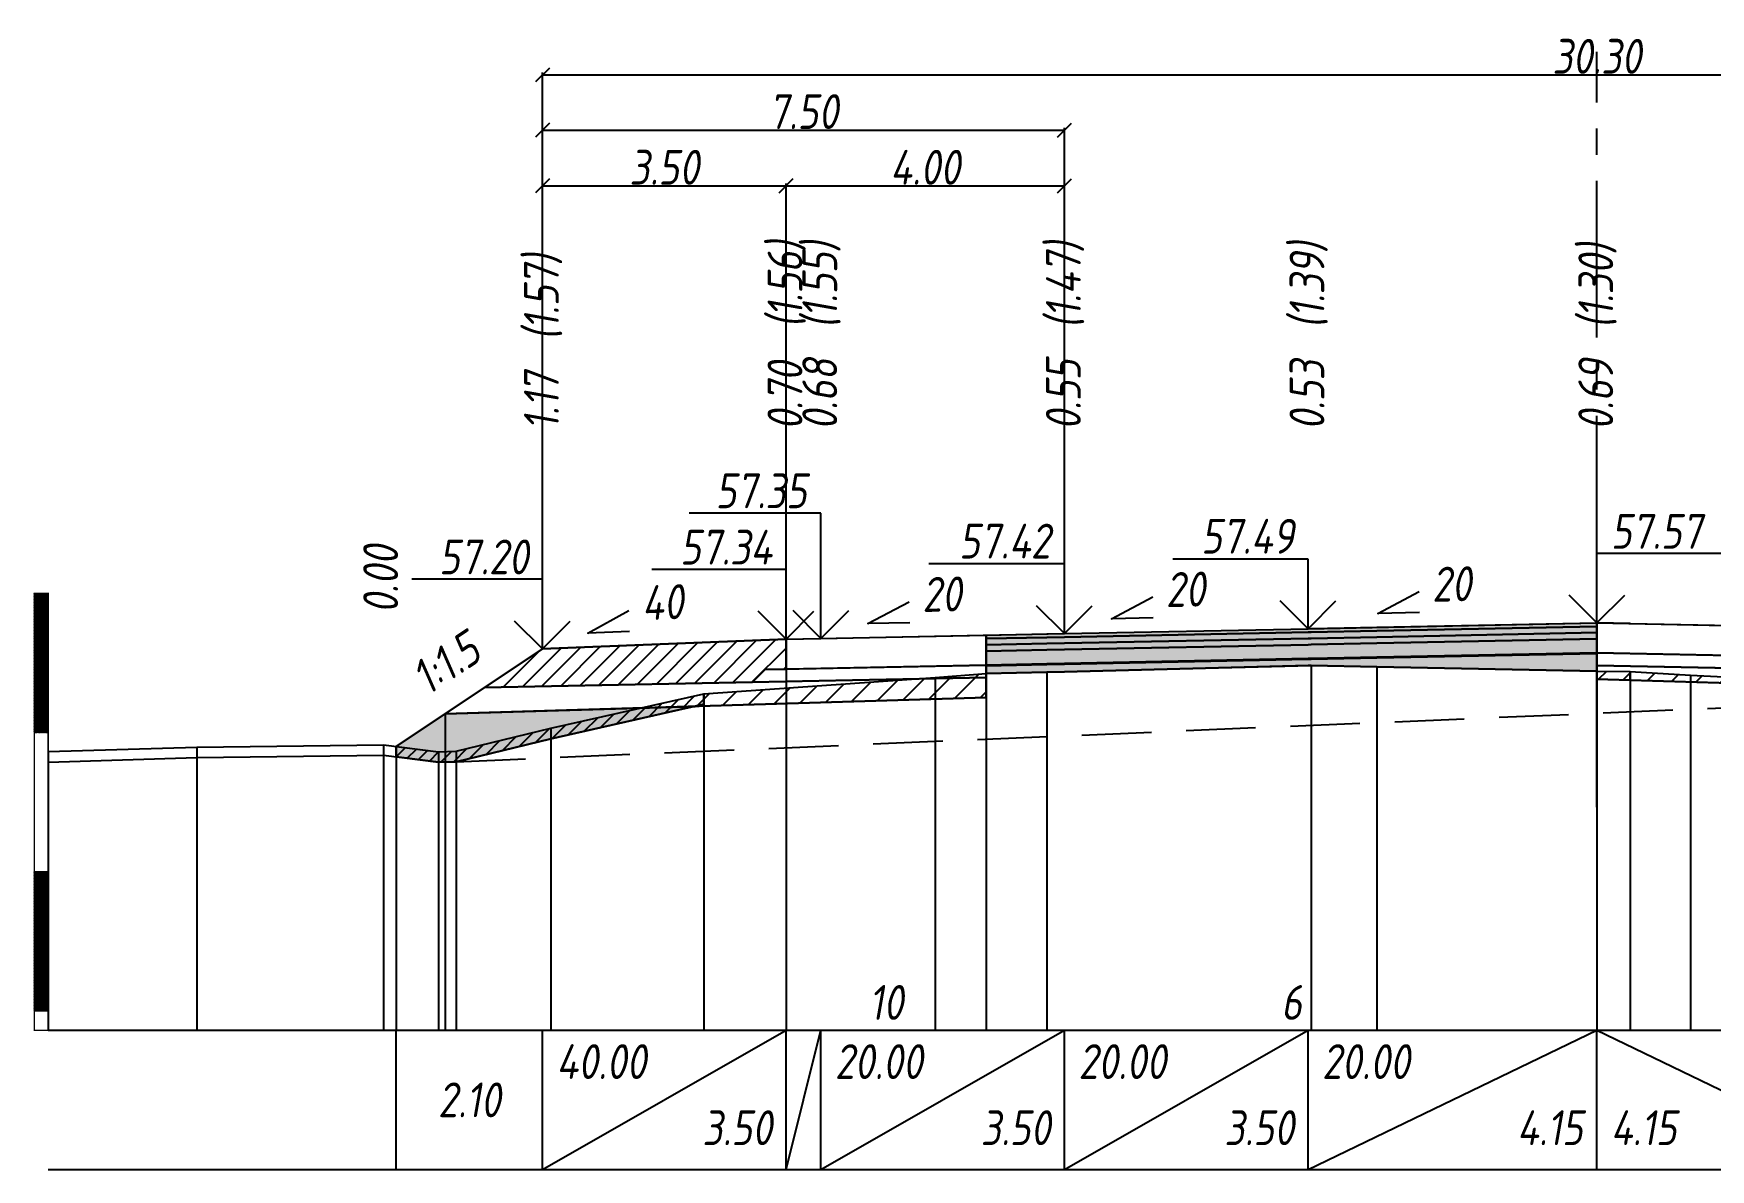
# Model space of a CAD drawing. Extents: x -717 to 1451, y -133302 to 233.
# Drawn here: x 78.9 to 199.4, y -71808 to -71726.4 of the extents above; entities that cross this region are included whole.
import ezdxf
from ezdxf.enums import TextEntityAlignment as Align

# ---------------------------------------------------------------- set-up
doc = ezdxf.new("R2010")
doc.units = 0
doc.linetypes.add('осевая2', pattern=[1.125, 0.75, -0.125, 0.125, -0.125])
doc.linetypes.add('штриховая', pattern=[0.75, 0.5, -0.25])
for name, color, linetype in [('Интерполированный поперечник', 2, 'Continuous'), ('Код_514', 1, 'Continuous'), ('Контур_0', 7, 'Continuous'), ('Контур_2564', 7, 'Continuous'), ('Контур_2660', 7, 'Continuous'), ('Контур_2665', 7, 'Continuous'), ('Контур_400', 7, 'Continuous'), ('Контур_508', 7, 'Continuous'), ('Контур_512', 7, 'Continuous'), ('Контур_513', 7, 'Continuous'), ('Красный поперечник', 1, 'Continuous'), ('Линейка абсолютных высот', 7, 'Continuous'), ('Объём_2501', 7, 'Continuous'), ('Объём_2564', 7, 'Continuous'), ('Объём_2650', 7, 'Continuous'), ('Объём_2660', 7, 'Continuous'), ('Объём_2661', 7, 'Continuous'), ('Объём_2665', 7, 'Continuous'), ('Объём_2666', 7, 'Continuous'), ('Объём_2667', 7, 'Continuous'), ('Объём_2668', 7, 'Continuous'), ('Объём_2669', 7, 'Continuous'), ('Объём_2675', 7, 'Continuous'), ('Объём_2753', 7, 'Continuous'), ('Ось', 1, 'осевая2'), ('Откосы', 7, 'Continuous'), ('Отметки покрытия', 7, 'Continuous'), ('Рабочие отметки', 7, 'Continuous'), ('Рабочие отметки доп.', 7, 'Continuous'), ('Слои выравнивания', 7, 'Continuous'), ('Таблица', 7, 'Continuous'), ('Уклоны проезжей части', 7, 'Continuous'), ('Черный поперечник', 3, 'Continuous')]:
    doc.layers.add(name, color=color, linetype=linetype)
for name, color, linetype, true_color in [('Контур_2540', 2, 'Continuous', 0xffff00), ('Контур_2560', 2, 'Continuous', 0xffff00), ('Контур_2561', 7, 'Continuous', 0xff8040), ('Контур_2562', 3, 'Continuous', 0x00ff00), ('Контур_2563', 7, 'Continuous', 0xff8000), ('Контур_2570', 7, 'Continuous', 0x80ff00), ('Контур_2725', 7, 'Continuous', 0x323232), ('Контур_2736', 4, 'Continuous', 0x00ffff), ('Контур_2737', 4, 'Continuous', 0x00ffff), ('Контур_2738', 4, 'Continuous', 0x00ffff), ('Контур_2739', 4, 'Continuous', 0x00ffff), ('Контур_2741', 4, 'Continuous', 0x00ffff), ('Контур_2742', 4, 'Continuous', 0x00ffff), ('Контур_2743', 4, 'Continuous', 0x00ffff), ('Контур_2744', 7, 'Continuous', 0xa4ffff), ('Контур_2745', 7, 'Continuous', 0xa4ffff), ('Контур_2747', 4, 'Continuous', 0x00ffff), ('Контур_2748', 4, 'Continuous', 0x00ffff), ('Контур_2749', 4, 'Continuous', 0x00ffff), ('Контур_2750', 4, 'Continuous', 0x00ffff), ('Контур_2751', 4, 'Continuous', 0x00ffff), ('Контур_2752', 4, 'Continuous', 0x00ffff), ('Контур_2760', 7, 'Continuous', 0x323232), ('Контур_2761', 7, 'Continuous', 0x323232), ('Контур_2762', 7, 'Continuous', 0x323232), ('Контур_2763', 7, 'Continuous', 0x323232), ('Контур_2764', 7, 'Continuous', 0x323232), ('Контур_2765', 7, 'Continuous', 0x323232), ('Контур_402', 7, 'Continuous', 0xff6464), ('Контур_703', 4, 'Continuous', 0x00ffff), ('Контур_705', 4, 'Continuous', 0x00ffff), ('Контур_707', 4, 'Continuous', 0x00ffff), ('Контур_720', 131, 'Continuous', 0xaaffff), ('Объём_2500', 7, 'Continuous', 0xc0c0c0), ('Объём_2520', 7, 'Continuous', 0x80ffff), ('Объём_2540', 2, 'Continuous', 0xffff00), ('Объём_2560', 2, 'Continuous', 0xffff00), ('Объём_2561', 7, 'Continuous', 0xff8040), ('Объём_2562', 3, 'Continuous', 0x00ff00), ('Объём_2563', 7, 'Continuous', 0xff8000), ('Объём_2570', 7, 'Continuous', 0x80ff00), ('Объём_2600', 7, 'Continuous', 0x808000), ('Объём_2746', 2, 'Continuous', 0xffff00)]:
    doc.layers.add(name, color=color, linetype=linetype, true_color=true_color)
doc.styles.get("Standard").update_dxf_attribs({"font": 'txt', "height": 2.5})
doc.styles.add('М', font='romand.shx', dxfattribs={"width": 0.8, "oblique": 10, "height": 2.5})
doc.dimstyles.get("Standard").update_dxf_attribs({"dimtxt": 0.18, "dimasz": 0.18, "dimexe": 0.18, "dimexo": 0.0625, "dimgap": 0.09, "dimtad": 0, "dimtih": 1, "dimtoh": 1, "dimdec": 4, "dimzin": 0, "dimdsep": 46, "dimtxsty": 'Standard', "dimcen": 0.09, "dimadec": 0, "dimazin": 0, "dimtfac": 1, "dimtdec": 4, "dimtofl": 0, "dimtmove": 0, "dimatfit": 3, "dimfxl": 1, "dimtolj": 1, "dimtzin": 0, "dimarcsym": 0})
pattern_1 = [(45.00000125, (0, 0), (-0.026516505928, 0.026516504769), []), (135.00000034, (0, 0), (-0.02651650519, -0.026516505506), [])]

# ---------------------------------------------------------------- blocks, each defined once
blk = doc.blocks.new('_Oblique')
at = {"color": 0, "linetype": 'ByBlock', "lineweight": -2}
blk.add_line((-0.5, -0.5), (0.5, 0.5), dxfattribs=at)
blk = doc.blocks.new('*D3435')
at = {"color": 0, "lineweight": -2, "transparency": 16777216}
for p, q in [((115.51, -71770.6), (115.51, -71737.16)), ((115.51, -71737.34), (133.01, -71737.34)), ((133.01, -71769.9), (133.01, -71737.16))]:
    blk.add_line(p, q, dxfattribs=at)
at = {"layer": 'Defpoints', "color": 0, "transparency": 16777216}
for p in [(133.01, -71737.34), (115.51, -71770.66), (133.01, -71769.96)]:
    blk.add_point(p, dxfattribs=at)
at = {"color": 0, "lineweight": -2, "transparency": 16777216, "rotation": 180}
blk.add_blockref('_Oblique', (115.51, -71737.34), dxfattribs=at)
at = {"color": 0, "lineweight": -2, "transparency": 16777216}
blk.add_blockref('_Oblique', (133.01, -71737.34), dxfattribs=at)
at = {"color": 0, "transparency": 16777216, "insert": (124.26, -71736), "char_height": 2.5, "width": 9.5833, "attachment_point": 5, "style": 'М'}
blk.add_mtext('\\A1;3.50', dxfattribs=at)
blk = doc.blocks.new('*D3437')
at = {"color": 0, "lineweight": -2, "transparency": 16777216}
for p, q in [((133.01, -71769.9), (133.01, -71737.16)), ((133.01, -71737.34), (153.01, -71737.34)), ((153.01, -71769.5), (153.01, -71737.16))]:
    blk.add_line(p, q, dxfattribs=at)
at = {"layer": 'Defpoints', "color": 0, "transparency": 16777216}
for p in [(153.01, -71737.34), (153.01, -71769.56), (133.01, -71769.96)]:
    blk.add_point(p, dxfattribs=at)
at = {"color": 0, "lineweight": -2, "transparency": 16777216, "rotation": 180}
blk.add_blockref('_Oblique', (133.01, -71737.34), dxfattribs=at)
at = {"color": 0, "lineweight": -2, "transparency": 16777216}
blk.add_blockref('_Oblique', (153.01, -71737.34), dxfattribs=at)
at = {"color": 0, "transparency": 16777216, "insert": (143.01, -71736), "char_height": 2.5, "width": 9.1667, "attachment_point": 5, "style": 'М'}
blk.add_mtext('\\A1;4.00', dxfattribs=at)
blk = doc.blocks.new('*D3440')
at = {"color": 0, "lineweight": -2, "transparency": 16777216}
for p, q in [((115.51, -71770.6), (115.51, -71733.16)), ((115.51, -71733.34), (153.01, -71733.34)), ((153.01, -71769.5), (153.01, -71733.16))]:
    blk.add_line(p, q, dxfattribs=at)
at = {"layer": 'Defpoints', "color": 0, "transparency": 16777216}
for p in [(153.01, -71733.34), (153.01, -71769.56), (115.51, -71770.66)]:
    blk.add_point(p, dxfattribs=at)
at = {"color": 0, "lineweight": -2, "transparency": 16777216, "rotation": 180}
blk.add_blockref('_Oblique', (115.51, -71733.34), dxfattribs=at)
at = {"color": 0, "lineweight": -2, "transparency": 16777216}
blk.add_blockref('_Oblique', (153.01, -71733.34), dxfattribs=at)
at = {"color": 0, "transparency": 16777216, "insert": (134.26, -71732), "char_height": 2.5, "width": 9.5833, "attachment_point": 5, "style": 'М'}
blk.add_mtext('\\A1;7.50', dxfattribs=at)
blk = doc.blocks.new('*D3441')
at = {"color": 0, "lineweight": -2, "transparency": 16777216}
for p, q in [((115.51, -71770.6), (115.51, -71729.19)), ((115.51, -71729.37), (267.01, -71729.37)), ((267.01, -71770.6), (267.01, -71729.19))]:
    blk.add_line(p, q, dxfattribs=at)
at = {"layer": 'Defpoints', "color": 0, "transparency": 16777216}
for p in [(267.01, -71729.37), (115.51, -71770.66), (267.01, -71770.66)]:
    blk.add_point(p, dxfattribs=at)
at = {"color": 0, "lineweight": -2, "transparency": 16777216, "rotation": 180}
blk.add_blockref('_Oblique', (115.51, -71729.37), dxfattribs=at)
at = {"color": 0, "lineweight": -2, "transparency": 16777216}
blk.add_blockref('_Oblique', (267.01, -71729.37), dxfattribs=at)
at = {"color": 0, "transparency": 16777216, "insert": (191.26, -71728.03), "char_height": 2.5, "width": 11.6667, "attachment_point": 5, "style": 'М'}
blk.add_mtext('\\A1;30.30', dxfattribs=at)

msp = doc.modelspace()

# ---------------------------------------------------------------- hatches: boundary and pattern name
at = {"layer": 'Линейка абсолютных высот'}
h = msp.add_hatch(dxfattribs=at)
h.set_pattern_fill('ANSI37', scale=0.3, style=0)
h.set_pattern_definition(pattern_1)
h.paths.add_polyline_path([(80, -71776.605), (80, -71766.605), (79, -71766.605), (79, -71776.605)])
h = msp.add_hatch(dxfattribs=at)
h.set_pattern_fill('ANSI37', scale=0.3, style=0)
h.set_pattern_definition(pattern_1)
h.paths.add_polyline_path([(80, -71796.605), (80, -71786.605), (79, -71786.605), (79, -71796.605)])
at = {"layer": 'Объём_2563'}
h = msp.add_hatch(dxfattribs=at)
h.set_pattern_fill('ANSI31', color=256, scale=0.3)
h.paths.add_polyline_path([(115.514, -71770.599), (133.014, -71769.899), (133.014, -71772.049), (131.514, -71772.079), (130.595, -71772.997), (111.338, -71773.382)])
h.paths.add_polyline_path([(251.932, -71772.997), (251.014, -71772.079), (249.514, -71772.049), (249.514, -71771.899), (250.912, -71771.9), (250.913, -71770.9), (250.413, -71770.9), (250.413, -71770.086), (253.235, -71770.212), (253.235, -71770.834), (254.635, -71770.834), (254.635, -71770.291), (263.63, -71770.473), (263.63, -71771.04), (265.03, -71771.04), (265.03, -71770.04), (264.53, -71770.04), (264.53, -71769.54), (267.014, -71769.849), (272.349, -71773.406)])
at = {"layer": 'Объём_2570'}
h = msp.add_hatch(dxfattribs=at)
h.set_pattern_fill('ANSI31', color=256, scale=0.2)
h.paths.add_polyline_path([(127.114, -71774.582), (116.121, -71777.055), (109.303, -71778.706), (108.042, -71778.75), (105, -71778.358), (105, -71777.608), (108.042, -71778), (109.303, -71777.956), (116.121, -71776.305), (127.114, -71773.832)])
h.paths.add_polyline_path([(281.069, -71773.208), (258.106, -71773.833), (250.015, -71773.688), (239.516, -71773.802), (233.061, -71772.578), (225.183, -71773.688), (220.931, -71773.953), (217.76, -71773.859), (211.919, -71773.925), (211.919, -71773.175), (217.76, -71773.109), (220.931, -71773.203), (225.183, -71772.938), (233.061, -71771.828), (239.516, -71773.052), (250.015, -71772.938), (258.106, -71773.083), (281.069, -71772.458)])
at = {"layer": 'Объём_2600'}
h = msp.add_hatch(dxfattribs=at)
h.set_pattern_fill('ANSI31', color=6, scale=0.4)
h.paths.add_polyline_path([(143.724, -71772.659), (147.392, -71772.379), (147.392, -71774.1), (126.466, -71774.728), (127.114, -71774.582), (127.114, -71773.832)])
h.paths.add_polyline_path([(193.654, -71772.234), (197.989, -71772.494), (211.919, -71773.175), (211.919, -71773.404), (191.264, -71772.784), (191.264, -71772.19)])
h.paths.add_polyline_path([(229.514, -71773.078), (233.061, -71772.578), (239.516, -71773.802), (250.015, -71773.688), (258.106, -71773.833), (279.896, -71773.24), (276.998, -71775.172), (275.193, -71775.172), (275.193, -71775.302), (229.514, -71773.931)])
h = msp.add_hatch(dxfattribs=at)
h.set_pattern_fill('HONEY', color=5, scale=0.3)
h.paths.add_polyline_path([(116.121, -71777.055), (109.303, -71778.706), (108.042, -71778.75), (105, -71778.358), (105, -71777.608), (108.512, -71775.266), (126.466, -71774.728)])
h.paths.add_polyline_path([(220.931, -71773.953), (217.76, -71773.859), (211.919, -71773.925), (211.919, -71773.404), (223.952, -71773.765)])
at = {"layer": 'Слои выравнивания'}
for color, points in [(2, [(147.392, -71769.611), (151.752, -71769.524), (153.014, -71769.499), (170.514, -71769.149), (170.727, -71769.145), (175.457, -71769.05), (191.264, -71768.734), (191.264, -71768.984), (175.457, -71769.3), (170.727, -71769.395), (170.514, -71769.399), (153.014, -71769.749), (151.752, -71769.774), (147.392, -71769.861)]), (3, [(147.392, -71769.861), (151.752, -71769.774), (153.014, -71769.749), (170.514, -71769.399), (170.727, -71769.395), (175.457, -71769.3), (191.264, -71768.984), (191.264, -71769.434), (175.457, -71769.75), (170.727, -71769.845), (170.514, -71769.849), (153.014, -71770.199), (151.752, -71770.224), (147.392, -71770.311)]), (4, [(147.392, -71770.311), (151.752, -71770.224), (153.014, -71770.199), (170.514, -71769.849), (170.727, -71769.845), (175.457, -71769.75), (191.264, -71769.434), (191.264, -71769.884), (175.457, -71770.2), (170.727, -71770.295), (170.514, -71770.299), (153.014, -71770.649), (151.752, -71770.674), (147.392, -71770.761)]), (5, [(147.392, -71770.761), (151.752, -71770.674), (153.014, -71770.649), (170.514, -71770.299), (170.727, -71770.295), (175.457, -71770.2), (191.264, -71769.884), (191.264, -71770.884), (175.457, -71771.2), (170.727, -71771.295), (170.514, -71771.299), (153.014, -71771.649), (151.752, -71771.674), (147.392, -71771.761)]), (7, [(147.392, -71771.761), (151.752, -71771.674), (153.014, -71771.649), (170.514, -71771.299), (170.727, -71771.295), (175.457, -71771.2), (191.264, -71770.884), (191.264, -71770.934), (175.457, -71771.25), (170.727, -71771.345), (170.514, -71771.349), (153.014, -71771.699), (151.752, -71771.724), (147.392, -71771.811)]), (6, [(147.392, -71771.811), (151.752, -71771.724), (153.014, -71771.699), (170.514, -71771.349), (170.727, -71771.345), (175.457, -71771.25), (191.264, -71770.934), (191.264, -71772.19), (175.457, -71771.902), (170.727, -71771.795), (170.514, -71771.801), (153.014, -71772.247), (151.752, -71772.279), (147.392, -71772.379)])]:
    msp.add_hatch(color=color, dxfattribs=at).paths.add_polyline_path(points)

# ---------------------------------------------------------------- linework, layer by layer
at = {"layer": 'Интерполированный поперечник', "linetype": 'штриховая', "ltscale": 10, "flags": 128}
msp.add_lwpolyline([(109.303, -71778.706), (220.931, -71773.953)], dxfattribs=at)
at = {"layer": 'Код_514'}
for p, q in [((105, -71808), (105, -71798)), ((115.514, -71808), (115.514, -71798)), ((115.514, -71808), (133.014, -71798)), ((133.014, -71808), (133.014, -71798)), ((133.014, -71808), (135.514, -71798)), ((135.514, -71808), (135.514, -71798)), ((135.514, -71808), (153.014, -71798)), ((153.014, -71808), (153.014, -71798)), ((153.014, -71808), (170.514, -71798)), ((170.514, -71808), (170.514, -71798)), ((170.514, -71808), (191.264, -71798)), ((191.264, -71808), (191.264, -71798)), ((191.264, -71798), (212.014, -71808))]:
    msp.add_line(p, q, dxfattribs=at)
at = {"layer": 'Контур_0', "color": 250, "flags": 128}
for points in [[(135.514, -71771.999), (133.014, -71772.049), (133.014, -71769.899), (147.392, -71769.611), (147.392, -71771.761), (135.514, -71771.999), (135.514, -71771.999)], [(247.014, -71771.999), (191.264, -71770.884), (191.264, -71768.734), (249.514, -71769.899), (249.514, -71772.049), (247.014, -71771.999), (247.014, -71771.999)], [(131.514, -71772.079), (147.392, -71771.761), (147.392, -71772.661), (130.595, -71772.997), (131.514, -71772.079), (131.514, -71772.079)], [(249.514, -71772.949), (191.264, -71771.784), (191.264, -71770.884), (251.014, -71772.079), (251.932, -71772.997), (249.514, -71772.949), (249.514, -71772.949)]]:
    msp.add_lwpolyline(points, dxfattribs=at)
at = {"layer": 'Контур_0', "flags": 128}
for points in [[(115.514, -71770.599), (105, -71777.608), (105, -71777.608), (105, -71777.608), (105, -71777.608), (105, -71777.608), (105, -71777.608), (105, -71777.608), (105, -71777.608), (105, -71777.608), (105, -71777.608), (105, -71777.608), (105, -71777.608), (105, -71777.608), (105, -71777.608), (105, -71777.608)], [(115.514, -71770.599), (105, -71777.608), (105, -71777.608), (105, -71777.608), (105, -71777.608), (105, -71777.608), (105, -71777.608), (105, -71777.608), (105, -71777.608), (105, -71777.608), (105, -71777.608), (105, -71777.608), (105, -71777.608), (105, -71777.608), (105, -71777.608), (105, -71777.608), (105, -71777.608), (105, -71777.608), (105, -71777.608), (105, -71777.608), (105, -71777.608), (105, -71777.608), (105, -71777.608), (105, -71777.608), (105, -71777.608), (105, -71777.608), (105, -71777.608), (105, -71777.608), (105, -71777.608), (105, -71777.608)], [(111.338, -71773.382), (130.595, -71772.997), (131.514, -71772.079), (133.014, -71772.049)]]:
    msp.add_lwpolyline(points, dxfattribs=at)
at = {"layer": 'Контур_2540', "color": 250, "flags": 128}
msp.add_lwpolyline([(274.856, -71775.292), (191.264, -71772.784), (191.264, -71771.784), (272.349, -71773.406), (275.193, -71775.302), (274.856, -71775.292), (274.856, -71775.292)], dxfattribs=at)
at = {"layer": 'Контур_2540', "flags": 128}
msp.add_lwpolyline([(147.392, -71774.1), (108.512, -71775.266), (111.338, -71773.382), (147.392, -71772.661), (147.392, -71774.1), (147.392, -71774.1)], dxfattribs=at)
at = {"layer": 'Контур_2560', "flags": 128}
msp.add_lwpolyline([(115.514, -71770.599), (115.514, -71770.599), (115.514, -71770.599), (133.014, -71769.899)], dxfattribs=at)
at = {"layer": 'Контур_2561', "flags": 128}
msp.add_lwpolyline([(133.014, -71769.899), (133.014, -71769.899), (115.514, -71770.599), (115.514, -71770.599), (133.014, -71769.899)], dxfattribs=at)
at = {"layer": 'Контур_2562', "flags": 128}
msp.add_lwpolyline([(115.514, -71770.599), (115.514, -71770.599), (115.514, -71770.599), (115.514, -71770.599), (115.514, -71770.599)], dxfattribs=at)
at = {"layer": 'Контур_2563', "flags": 128}
msp.add_lwpolyline([(115.514, -71770.599), (133.014, -71769.899), (133.014, -71772.049), (131.514, -71772.079), (130.595, -71772.997), (111.338, -71773.382), (115.514, -71770.599), (115.514, -71770.599)], dxfattribs=at)
at = {"layer": 'Контур_2564', "flags": 128}
msp.add_lwpolyline([(115.514, -71770.599), (133.014, -71769.899)], dxfattribs=at)
at = {"layer": 'Контур_2570', "flags": 128}
msp.add_lwpolyline([(80, -71778.731), (90.687, -71778.401), (104.102, -71778.242), (108.042, -71778.75), (109.303, -71778.706), (109.303, -71778.706), (116.121, -71777.055), (127.114, -71774.582), (127.114, -71773.832), (143.724, -71772.659), (147.392, -71772.379), (151.752, -71772.279), (170.727, -71771.795), (175.457, -71771.902), (191.264, -71772.19), (193.654, -71772.234), (197.989, -71772.494), (211.919, -71773.175)], dxfattribs=at)
at = {"layer": 'Контур_2660', "flags": 128}
for points in [[(191.264, -71772.784), (275.193, -71775.302)], [(108.512, -71775.266), (147.392, -71774.1)]]:
    msp.add_lwpolyline(points, dxfattribs=at)
at = {"layer": 'Контур_2665', "flags": 128}
msp.add_lwpolyline([(115.514, -71770.599), (115.514, -71770.599)], dxfattribs=at)
at = {"layer": 'Контур_2725', "flags": 128}
msp.add_lwpolyline([(147.392, -71772.379), (151.752, -71772.279), (153.014, -71772.247), (170.514, -71771.801), (170.727, -71771.795), (175.457, -71771.902), (191.264, -71772.19)], dxfattribs=at)
at = {"layer": 'Контур_2736', "flags": 128}
msp.add_lwpolyline([(115.514, -71770.599), (105, -71777.608)], dxfattribs=at)
at = {"layer": 'Контур_2737', "flags": 128}
msp.add_lwpolyline([(105, -71777.608), (105, -71777.608)], dxfattribs=at)
at = {"layer": 'Контур_2738', "flags": 128}
msp.add_lwpolyline([(105, -71777.608), (105, -71777.608)], dxfattribs=at)
at = {"layer": 'Контур_2739', "flags": 128}
msp.add_lwpolyline([(105, -71777.608), (105, -71777.608)], dxfattribs=at)
at = {"layer": 'Контур_2741', "flags": 128}
msp.add_lwpolyline([(105, -71777.608), (105, -71777.608)], dxfattribs=at)
at = {"layer": 'Контур_2742', "flags": 128}
msp.add_lwpolyline([(105, -71777.608), (105, -71777.608)], dxfattribs=at)
at = {"layer": 'Контур_2743', "flags": 128}
msp.add_lwpolyline([(105, -71777.608), (105, -71777.608)], dxfattribs=at)
at = {"layer": 'Контур_2744', "flags": 128}
msp.add_lwpolyline([(105, -71777.608), (105, -71777.608)], dxfattribs=at)
msp.add_lwpolyline([(105, -71777.608), (105, -71777.608)], dxfattribs=at)
msp.add_lwpolyline([(105, -71777.608), (105, -71777.608)], dxfattribs=at)
msp.add_lwpolyline([(105, -71777.608), (105, -71777.608)], dxfattribs=at)
msp.add_lwpolyline([(105, -71777.608), (105, -71777.608)], dxfattribs=at)
msp.add_lwpolyline([(105, -71777.608), (105, -71777.608)], dxfattribs=at)
at = {"layer": 'Контур_2745', "flags": 128}
msp.add_lwpolyline([(105, -71777.608), (105, -71777.608)], dxfattribs=at)
msp.add_lwpolyline([(105, -71777.608), (105, -71777.608)], dxfattribs=at)
msp.add_lwpolyline([(105, -71777.608), (105, -71777.608)], dxfattribs=at)
msp.add_lwpolyline([(105, -71777.608), (105, -71777.608)], dxfattribs=at)
msp.add_lwpolyline([(105, -71777.608), (105, -71777.608)], dxfattribs=at)
msp.add_lwpolyline([(105, -71777.608), (105, -71777.608)], dxfattribs=at)
at = {"layer": 'Контур_2747', "flags": 128}
msp.add_lwpolyline([(105, -71777.608), (105, -71777.608)], dxfattribs=at)
at = {"layer": 'Контур_2748', "flags": 128}
msp.add_lwpolyline([(105, -71777.608), (105, -71777.608)], dxfattribs=at)
at = {"layer": 'Контур_2749', "flags": 128}
msp.add_lwpolyline([(105, -71777.608), (105, -71777.608)], dxfattribs=at)
at = {"layer": 'Контур_2750', "flags": 128}
msp.add_lwpolyline([(105, -71777.608), (105, -71777.608)], dxfattribs=at)
at = {"layer": 'Контур_2751', "flags": 128}
msp.add_lwpolyline([(105, -71777.608), (105, -71777.608)], dxfattribs=at)
at = {"layer": 'Контур_2752', "flags": 128}
msp.add_lwpolyline([(105, -71777.608), (105, -71777.608)], dxfattribs=at)
at = {"layer": 'Контур_2760', "flags": 128}
msp.add_lwpolyline([(147.392, -71769.611), (151.752, -71769.524), (153.014, -71769.499), (170.514, -71769.149), (170.727, -71769.145), (175.457, -71769.05), (191.264, -71768.734)], dxfattribs=at)
at = {"layer": 'Контур_2761', "flags": 128}
msp.add_lwpolyline([(147.392, -71769.861), (151.752, -71769.774), (153.014, -71769.749), (170.514, -71769.399), (170.727, -71769.395), (175.457, -71769.3), (191.264, -71768.984)], dxfattribs=at)
at = {"layer": 'Контур_2762', "flags": 128}
msp.add_lwpolyline([(147.392, -71770.311), (151.752, -71770.224), (153.014, -71770.199), (170.514, -71769.849), (170.727, -71769.845), (175.457, -71769.75), (191.264, -71769.434)], dxfattribs=at)
at = {"layer": 'Контур_2763', "flags": 128}
msp.add_lwpolyline([(147.392, -71770.761), (151.752, -71770.674), (153.014, -71770.649), (170.514, -71770.299), (170.727, -71770.295), (175.457, -71770.2), (191.264, -71769.884)], dxfattribs=at)
at = {"layer": 'Контур_2764', "flags": 128}
msp.add_lwpolyline([(147.392, -71771.761), (151.752, -71771.674), (153.014, -71771.649), (170.514, -71771.299), (170.727, -71771.295), (175.457, -71771.2), (191.264, -71770.884)], dxfattribs=at)
at = {"layer": 'Контур_2765', "flags": 128}
msp.add_lwpolyline([(147.392, -71771.811), (151.752, -71771.724), (153.014, -71771.699), (170.514, -71771.349), (170.727, -71771.345), (175.457, -71771.25), (191.264, -71770.934)], dxfattribs=at)
at = {"layer": 'Контур_400', "flags": 128}
for points in [[(133.014, -71769.899), (135.514, -71769.849), (135.514, -71769.849), (153.014, -71769.499), (153.014, -71769.499), (153.014, -71769.499), (153.014, -71769.499), (170.514, -71769.149), (191.264, -71768.734)], [(191.264, -71768.734), (212.014, -71769.149), (229.514, -71769.499), (229.514, -71769.499), (229.514, -71769.499), (229.514, -71769.499), (247.014, -71769.849), (247.014, -71769.849), (249.514, -71769.899)]]:
    msp.add_lwpolyline(points, dxfattribs=at)
at = {"layer": 'Контур_402', "flags": 128}
msp.add_lwpolyline([(108.512, -71775.266), (147.392, -71774.1), (147.392, -71772.379), (151.752, -71772.279), (170.727, -71771.795), (175.457, -71771.902), (191.264, -71772.19), (191.264, -71772.784), (275.193, -71775.302)], dxfattribs=at)
at = {"layer": 'Контур_508', "flags": 128}
msp.add_lwpolyline([(105, -71777.608), (108.512, -71775.266), (147.392, -71774.1), (147.392, -71772.379), (151.752, -71772.279), (170.727, -71771.795), (175.457, -71771.902), (191.264, -71772.19), (191.264, -71772.784), (275.193, -71775.302), (275.193, -71775.172), (276.998, -71775.172), (281.069, -71772.458)], dxfattribs=at)
at = {"layer": 'Контур_512', "flags": 128}
for points in [[(191.264, -71772.784), (275.193, -71775.302), (275.193, -71775.172), (276.998, -71775.172), (281.069, -71772.458)], [(105, -71777.608), (108.512, -71775.266), (147.392, -71774.1)]]:
    msp.add_lwpolyline(points, dxfattribs=at)
at = {"layer": 'Контур_513', "flags": 128}
msp.add_lwpolyline([(105, -71777.608), (108.512, -71775.266), (147.392, -71774.1), (147.392, -71772.379), (151.752, -71772.279), (170.727, -71771.795), (175.457, -71771.902), (191.264, -71772.19), (191.264, -71772.784), (275.193, -71775.302), (275.193, -71775.172), (276.998, -71775.172), (281.069, -71772.458)], dxfattribs=at)
at = {"layer": 'Контур_703', "flags": 128}
for points in [[(115.514, -71770.599), (105, -71777.608)], [(105, -71777.608), (105, -71777.608)]]:
    msp.add_lwpolyline(points, dxfattribs=at)
at = {"layer": 'Контур_705', "flags": 128}
msp.add_lwpolyline([(105, -71777.608), (105, -71777.608)], dxfattribs=at)
at = {"layer": 'Контур_707', "flags": 128}
msp.add_lwpolyline([(105, -71777.608), (105, -71777.608)], dxfattribs=at)
at = {"layer": 'Контур_720', "flags": 128}
msp.add_lwpolyline([(105, -71777.608), (105, -71777.608)], dxfattribs=at)
at = {"layer": 'Красный поперечник'}
for p, q in [((135.514, -71769.849), (153.014, -71769.499)), ((153.014, -71769.499), (170.514, -71769.149)), ((170.514, -71769.149), (191.264, -71768.734)), ((191.264, -71768.734), (212.014, -71769.149)), ((105, -71777.608), (115.514, -71770.599)), ((115.514, -71770.599), (133.014, -71769.899)), ((133.014, -71769.899), (135.514, -71769.849)), ((191.264, -71772.784), (191.264, -71798)), ((147.392, -71774.1), (147.392, -71798)), ((108.512, -71775.266), (108.512, -71798)), ((105, -71777.608), (105, -71798))]:
    msp.add_line(p, q, dxfattribs=at)
at = {"layer": 'Линейка абсолютных высот', "color": 7, "const_width": 0.1, "flags": 128}
for points in [[(80, -71776.605), (80, -71766.605), (79, -71766.605), (79, -71776.605), (80, -71776.605)], [(80, -71786.605), (80, -71776.605), (79, -71776.605), (79, -71786.605), (80, -71786.605)], [(80, -71796.605), (80, -71786.605), (79, -71786.605), (79, -71796.605), (80, -71796.605)], [(80, -71798), (80, -71796.605), (79, -71796.605), (79, -71798), (80, -71798)]]:
    msp.add_lwpolyline(points, dxfattribs=at)
at = {"layer": 'Объём_2500', "color": 250, "flags": 128}
for points in [[(135.514, -71771.999), (133.014, -71772.049), (133.014, -71769.899), (147.392, -71769.611), (147.392, -71771.761), (135.514, -71771.999), (135.514, -71771.999)], [(135.514, -71771.999), (133.014, -71772.049), (133.014, -71769.899), (147.392, -71769.611), (147.392, -71771.761), (135.514, -71771.999), (135.514, -71771.999)], [(247.014, -71771.999), (191.264, -71770.884), (191.264, -71768.734), (249.514, -71769.899), (249.514, -71772.049), (247.014, -71771.999), (247.014, -71771.999)]]:
    msp.add_lwpolyline(points, dxfattribs=at)
at = {"layer": 'Объём_2501', "flags": 128}
for points in [[(133.014, -71769.899), (135.514, -71769.849), (135.514, -71769.849), (153.014, -71769.499), (153.014, -71769.499), (153.014, -71769.499), (153.014, -71769.499), (170.514, -71769.149), (191.264, -71768.734)], [(133.014, -71769.899), (135.514, -71769.849), (135.514, -71769.849), (153.014, -71769.499)], [(191.264, -71768.734), (212.014, -71769.149), (229.514, -71769.499), (229.514, -71769.499), (229.514, -71769.499), (229.514, -71769.499), (247.014, -71769.849), (247.014, -71769.849), (249.514, -71769.899)]]:
    msp.add_lwpolyline(points, dxfattribs=at)
at = {"layer": 'Объём_2520', "color": 250, "flags": 128}
for points in [[(131.514, -71772.079), (147.392, -71771.761), (147.392, -71772.661), (130.595, -71772.997), (131.514, -71772.079), (131.514, -71772.079)], [(131.514, -71772.079), (147.392, -71771.761), (147.392, -71772.661), (130.595, -71772.997), (131.514, -71772.079), (131.514, -71772.079)], [(249.514, -71772.949), (191.264, -71771.784), (191.264, -71770.884), (251.014, -71772.079), (251.932, -71772.997), (249.514, -71772.949), (249.514, -71772.949)]]:
    msp.add_lwpolyline(points, dxfattribs=at)
at = {"layer": 'Объём_2540', "color": 250, "flags": 128}
msp.add_lwpolyline([(274.856, -71775.292), (191.264, -71772.784), (191.264, -71771.784), (272.349, -71773.406), (275.193, -71775.302), (274.856, -71775.292), (274.856, -71775.292)], dxfattribs=at)
at = {"layer": 'Объём_2540', "flags": 128}
msp.add_lwpolyline([(147.392, -71774.1), (108.512, -71775.266), (111.338, -71773.382), (147.392, -71772.661), (147.392, -71774.1), (147.392, -71774.1)], dxfattribs=at)
msp.add_lwpolyline([(147.392, -71774.1), (108.512, -71775.266), (111.338, -71773.382), (147.392, -71772.661), (147.392, -71774.1), (147.392, -71774.1)], dxfattribs=at)
at = {"layer": 'Объём_2560', "flags": 128}
msp.add_lwpolyline([(115.514, -71770.599), (115.514, -71770.599), (115.514, -71770.599), (133.014, -71769.899)], dxfattribs=at)
msp.add_lwpolyline([(115.514, -71770.599), (115.514, -71770.599), (115.514, -71770.599), (133.014, -71769.899)], dxfattribs=at)
at = {"layer": 'Объём_2561', "flags": 128}
msp.add_lwpolyline([(133.014, -71769.899), (133.014, -71769.899), (115.514, -71770.599), (115.514, -71770.599), (133.014, -71769.899)], dxfattribs=at)
msp.add_lwpolyline([(133.014, -71769.899), (133.014, -71769.899), (115.514, -71770.599), (115.514, -71770.599), (133.014, -71769.899)], dxfattribs=at)
at = {"layer": 'Объём_2562', "flags": 128}
msp.add_lwpolyline([(115.514, -71770.599), (115.514, -71770.599), (115.514, -71770.599), (115.514, -71770.599), (115.514, -71770.599)], dxfattribs=at)
msp.add_lwpolyline([(115.514, -71770.599), (115.514, -71770.599), (115.514, -71770.599), (115.514, -71770.599), (115.514, -71770.599)], dxfattribs=at)
at = {"layer": 'Объём_2563', "flags": 128}
msp.add_lwpolyline([(115.514, -71770.599), (133.014, -71769.899), (133.014, -71772.049), (131.514, -71772.079), (130.595, -71772.997), (111.338, -71773.382), (115.514, -71770.599), (115.514, -71770.599)], dxfattribs=at)
msp.add_lwpolyline([(115.514, -71770.599), (133.014, -71769.899), (133.014, -71772.049), (131.514, -71772.079), (130.595, -71772.997), (111.338, -71773.382), (115.514, -71770.599), (115.514, -71770.599)], dxfattribs=at)
at = {"layer": 'Объём_2564', "flags": 128}
msp.add_lwpolyline([(115.514, -71770.599), (133.014, -71769.899)], dxfattribs=at)
msp.add_lwpolyline([(115.514, -71770.599), (133.014, -71769.899)], dxfattribs=at)
at = {"layer": 'Объём_2570', "flags": 128}
msp.add_lwpolyline([(127.114, -71774.582), (116.121, -71777.055), (109.303, -71778.706), (108.042, -71778.75), (105, -71778.358), (105, -71777.608), (108.042, -71778), (109.303, -71777.956), (116.121, -71776.305), (127.114, -71773.832), (127.114, -71774.582), (127.114, -71774.582)], dxfattribs=at)
msp.add_lwpolyline([(127.114, -71774.582), (116.121, -71777.055), (109.303, -71778.706), (108.042, -71778.75), (105, -71778.358), (105, -71777.608), (108.042, -71778), (109.303, -71777.956), (116.121, -71776.305), (127.114, -71773.832), (127.114, -71774.582), (127.114, -71774.582)], dxfattribs=at)
at = {"layer": 'Объём_2600', "flags": 128}
msp.add_lwpolyline([(116.121, -71777.055), (109.303, -71778.706), (108.042, -71778.75), (105, -71778.358), (105, -71777.608), (108.512, -71775.266), (126.466, -71774.728), (116.121, -71777.055), (116.121, -71777.055)], dxfattribs=at)
at = {"layer": 'Объём_2600', "color": 5, "flags": 128}
msp.add_lwpolyline([(116.121, -71777.055), (109.303, -71778.706), (108.042, -71778.75), (105, -71778.358), (105, -71777.608), (108.512, -71775.266), (126.466, -71774.728), (116.121, -71777.055), (116.121, -71777.055)], dxfattribs=at)
at = {"layer": 'Объём_2650', "flags": 128}
msp.add_lwpolyline([(143.724, -71772.659), (147.392, -71772.379), (147.392, -71774.1), (126.466, -71774.728), (127.114, -71774.582), (127.114, -71773.832), (143.724, -71772.659), (143.724, -71772.659)], dxfattribs=at)
at = {"layer": 'Объём_2650', "color": 6, "flags": 128}
for points in [[(143.724, -71772.659), (147.392, -71772.379), (147.392, -71774.1), (126.466, -71774.728), (127.114, -71774.582), (127.114, -71773.832), (143.724, -71772.659), (143.724, -71772.659)], [(193.654, -71772.234), (197.989, -71772.494), (211.919, -71773.175), (211.919, -71773.404), (191.264, -71772.784), (191.264, -71772.19), (193.654, -71772.234), (193.654, -71772.234)]]:
    msp.add_lwpolyline(points, dxfattribs=at)
at = {"layer": 'Объём_2660', "flags": 128}
for points in [[(191.264, -71772.784), (275.193, -71775.302)], [(108.512, -71775.266), (147.392, -71774.1)], [(108.512, -71775.266), (147.392, -71774.1)]]:
    msp.add_lwpolyline(points, dxfattribs=at)
at = {"layer": 'Объём_2661', "flags": 128}
msp.add_lwpolyline([(115.514, -71770.599), (105, -71777.608)], dxfattribs=at)
msp.add_lwpolyline([(115.514, -71770.599), (105, -71777.608)], dxfattribs=at)
at = {"layer": 'Объём_2665', "flags": 128}
msp.add_lwpolyline([(115.514, -71770.599), (115.514, -71770.599)], dxfattribs=at)
msp.add_lwpolyline([(115.514, -71770.599), (115.514, -71770.599)], dxfattribs=at)
at = {"layer": 'Объём_2666', "flags": 128}
msp.add_lwpolyline([(115.514, -71770.599), (105, -71777.608)], dxfattribs=at)
msp.add_lwpolyline([(115.514, -71770.599), (105, -71777.608)], dxfattribs=at)
at = {"layer": 'Объём_2667', "flags": 128}
msp.add_lwpolyline([(105, -71777.608), (105, -71777.608)], dxfattribs=at)
msp.add_lwpolyline([(105, -71777.608), (105, -71777.608)], dxfattribs=at)
msp.add_lwpolyline([(105, -71777.608), (105, -71777.608)], dxfattribs=at)
msp.add_lwpolyline([(105, -71777.608), (105, -71777.608)], dxfattribs=at)
at = {"layer": 'Объём_2668', "flags": 128}
msp.add_lwpolyline([(105, -71777.608), (105, -71777.608)], dxfattribs=at)
msp.add_lwpolyline([(105, -71777.608), (105, -71777.608)], dxfattribs=at)
msp.add_lwpolyline([(105, -71777.608), (105, -71777.608)], dxfattribs=at)
msp.add_lwpolyline([(105, -71777.608), (105, -71777.608)], dxfattribs=at)
at = {"layer": 'Объём_2669', "flags": 128}
msp.add_lwpolyline([(105, -71777.608), (105, -71777.608)], dxfattribs=at)
msp.add_lwpolyline([(105, -71777.608), (105, -71777.608)], dxfattribs=at)
msp.add_lwpolyline([(105, -71777.608), (105, -71777.608)], dxfattribs=at)
msp.add_lwpolyline([(105, -71777.608), (105, -71777.608)], dxfattribs=at)
at = {"layer": 'Объём_2675', "flags": 128}
msp.add_lwpolyline([(105, -71777.608), (105, -71777.608)], dxfattribs=at)
msp.add_lwpolyline([(105, -71777.608), (105, -71777.608)], dxfattribs=at)
msp.add_lwpolyline([(105, -71777.608), (105, -71777.608)], dxfattribs=at)
msp.add_lwpolyline([(105, -71777.608), (105, -71777.608)], dxfattribs=at)
msp.add_lwpolyline([(105, -71777.608), (105, -71777.608)], dxfattribs=at)
msp.add_lwpolyline([(105, -71777.608), (105, -71777.608)], dxfattribs=at)
msp.add_lwpolyline([(105, -71777.608), (105, -71777.608)], dxfattribs=at)
msp.add_lwpolyline([(105, -71777.608), (105, -71777.608)], dxfattribs=at)
msp.add_lwpolyline([(105, -71777.608), (105, -71777.608)], dxfattribs=at)
msp.add_lwpolyline([(105, -71777.608), (105, -71777.608)], dxfattribs=at)
msp.add_lwpolyline([(105, -71777.608), (105, -71777.608)], dxfattribs=at)
msp.add_lwpolyline([(105, -71777.608), (105, -71777.608)], dxfattribs=at)
msp.add_lwpolyline([(105, -71777.608), (105, -71777.608)], dxfattribs=at)
msp.add_lwpolyline([(105, -71777.608), (105, -71777.608)], dxfattribs=at)
msp.add_lwpolyline([(105, -71777.608), (105, -71777.608)], dxfattribs=at)
msp.add_lwpolyline([(105, -71777.608), (105, -71777.608)], dxfattribs=at)
msp.add_lwpolyline([(105, -71777.608), (105, -71777.608)], dxfattribs=at)
msp.add_lwpolyline([(105, -71777.608), (105, -71777.608)], dxfattribs=at)
msp.add_lwpolyline([(105, -71777.608), (105, -71777.608)], dxfattribs=at)
msp.add_lwpolyline([(105, -71777.608), (105, -71777.608)], dxfattribs=at)
msp.add_lwpolyline([(105, -71777.608), (105, -71777.608)], dxfattribs=at)
msp.add_lwpolyline([(105, -71777.608), (105, -71777.608)], dxfattribs=at)
msp.add_lwpolyline([(105, -71777.608), (105, -71777.608)], dxfattribs=at)
msp.add_lwpolyline([(105, -71777.608), (105, -71777.608)], dxfattribs=at)
at = {"layer": 'Объём_2746', "flags": 128}
for points in [[(143.724, -71772.659), (147.392, -71772.379), (147.392, -71774.1), (126.466, -71774.728), (127.114, -71774.582), (127.114, -71773.832), (143.724, -71772.659), (143.724, -71772.659)], [(143.724, -71772.659), (147.392, -71772.379), (147.392, -71774.1), (126.466, -71774.728), (127.114, -71774.582), (127.114, -71773.832), (143.724, -71772.659), (143.724, -71772.659)], [(211.919, -71773.404), (193.654, -71772.856), (193.654, -71772.234), (197.989, -71772.494), (211.919, -71773.175), (211.919, -71773.404), (211.919, -71773.404)]]:
    msp.add_lwpolyline(points, dxfattribs=at)
at = {"layer": 'Объём_2753', "flags": 128}
for points in [[(147.392, -71769.611), (147.392, -71769.611)], [(147.392, -71769.611), (147.392, -71769.611)], [(193.654, -71768.782), (191.264, -71768.734)]]:
    msp.add_lwpolyline(points, dxfattribs=at)
at = {"layer": 'Ось', "ltscale": 15}
msp.add_line((191.264, -71781.971), (191.264, -71727.705), dxfattribs=at)
at = {"layer": 'Откосы', "color": 1, "flags": 128}
for points in [[(141.894, -71768.721), (138.895, -71768.781), (141.864, -71767.221)], [(159.394, -71768.371), (156.395, -71768.431), (159.364, -71766.871)], [(178.519, -71767.989), (175.52, -71768.049), (178.489, -71766.489)], [(121.776, -71769.348), (118.778, -71769.468), (121.716, -71767.849)]]:
    msp.add_lwpolyline(points, dxfattribs=at)
at = {"layer": 'Отметки покрытия', "color": 1}
for p, q in [((135.514, -71760.849), (126.047, -71760.849)), ((135.514, -71769.849), (135.514, -71760.849)), ((153.014, -71764.499), (143.282, -71764.499)), ((153.014, -71769.499), (153.014, -71764.499)), ((170.514, -71764.149), (160.805, -71764.149)), ((170.514, -71769.149), (170.514, -71764.149)), ((191.264, -71768.734), (191.264, -71763.734)), ((191.264, -71763.734), (200.68, -71763.734)), ((115.514, -71765.599), (106.135, -71765.599)), ((115.514, -71770.599), (115.514, -71765.599)), ((133.014, -71764.899), (123.378, -71764.899)), ((133.014, -71769.899), (133.014, -71764.899)), ((170.514, -71769.149), (168.514, -71767.149)), ((170.514, -71769.149), (172.514, -71767.149)), ((191.264, -71768.734), (189.264, -71766.734)), ((191.264, -71768.734), (193.264, -71766.734)), ((133.014, -71769.899), (131.014, -71767.899)), ((133.014, -71769.899), (135.014, -71767.899)), ((135.514, -71769.849), (133.514, -71767.849)), ((135.514, -71769.849), (137.514, -71767.849)), ((153.014, -71769.499), (151.014, -71767.499)), ((153.014, -71769.499), (155.014, -71767.499)), ((115.514, -71770.599), (113.514, -71768.599)), ((115.514, -71770.599), (117.514, -71768.599))]:
    msp.add_line(p, q, dxfattribs=at)
at = {"layer": 'Слои выравнивания'}
for p, q in [((147.392, -71769.611), (147.392, -71798)), ((191.264, -71768.734), (191.264, -71798)), ((133.014, -71769.899), (133.014, -71798))]:
    msp.add_line(p, q, dxfattribs=at)
at = {"layer": 'Слои выравнивания', "color": 2, "flags": 128}
msp.add_lwpolyline([(147.392, -71769.611), (151.752, -71769.524), (153.014, -71769.499), (170.514, -71769.149), (170.727, -71769.145), (175.457, -71769.05), (191.264, -71768.734), (191.264, -71768.984), (175.457, -71769.3), (170.727, -71769.395), (170.514, -71769.399), (153.014, -71769.749), (151.752, -71769.774), (147.392, -71769.861)], close=True, dxfattribs=at)
at = {"layer": 'Слои выравнивания', "color": 3, "flags": 128}
msp.add_lwpolyline([(147.392, -71769.861), (151.752, -71769.774), (153.014, -71769.749), (170.514, -71769.399), (170.727, -71769.395), (175.457, -71769.3), (191.264, -71768.984), (191.264, -71769.434), (175.457, -71769.75), (170.727, -71769.845), (170.514, -71769.849), (153.014, -71770.199), (151.752, -71770.224), (147.392, -71770.311)], close=True, dxfattribs=at)
at = {"layer": 'Слои выравнивания', "color": 4, "flags": 128}
msp.add_lwpolyline([(147.392, -71770.311), (151.752, -71770.224), (153.014, -71770.199), (170.514, -71769.849), (170.727, -71769.845), (175.457, -71769.75), (191.264, -71769.434), (191.264, -71769.884), (175.457, -71770.2), (170.727, -71770.295), (170.514, -71770.299), (153.014, -71770.649), (151.752, -71770.674), (147.392, -71770.761)], close=True, dxfattribs=at)
at = {"layer": 'Слои выравнивания', "color": 5, "flags": 128}
msp.add_lwpolyline([(147.392, -71770.761), (151.752, -71770.674), (153.014, -71770.649), (170.514, -71770.299), (170.727, -71770.295), (175.457, -71770.2), (191.264, -71769.884), (191.264, -71770.884), (175.457, -71771.2), (170.727, -71771.295), (170.514, -71771.299), (153.014, -71771.649), (151.752, -71771.674), (147.392, -71771.761)], close=True, dxfattribs=at)
at = {"layer": 'Слои выравнивания', "color": 7, "flags": 128}
msp.add_lwpolyline([(147.392, -71771.761), (151.752, -71771.674), (153.014, -71771.649), (170.514, -71771.299), (170.727, -71771.295), (175.457, -71771.2), (191.264, -71770.884), (191.264, -71770.934), (175.457, -71771.25), (170.727, -71771.345), (170.514, -71771.349), (153.014, -71771.699), (151.752, -71771.724), (147.392, -71771.811)], close=True, dxfattribs=at)
at = {"layer": 'Слои выравнивания', "color": 6, "flags": 128}
msp.add_lwpolyline([(147.392, -71771.811), (151.752, -71771.724), (153.014, -71771.699), (170.514, -71771.349), (170.727, -71771.345), (175.457, -71771.25), (191.264, -71770.934), (191.264, -71772.19), (175.457, -71771.902), (170.727, -71771.795), (170.514, -71771.801), (153.014, -71772.247), (151.752, -71772.279), (147.392, -71772.379)], close=True, dxfattribs=at)
at = {"layer": 'Таблица'}
for p, q in [((80, -71798), (306.069, -71798)), ((80, -71808), (306.069, -71808))]:
    msp.add_line(p, q, dxfattribs=at)
at = {"layer": 'Уклоны проезжей части', "color": 1, "flags": 128}
for points in [[(141.894, -71768.721), (138.895, -71768.781), (141.864, -71767.221)], [(159.394, -71768.371), (156.395, -71768.431), (159.364, -71766.871)], [(178.519, -71767.989), (175.52, -71768.049), (178.489, -71766.489)], [(121.776, -71769.348), (118.778, -71769.468), (121.716, -71767.849)]]:
    msp.add_lwpolyline(points, dxfattribs=at)
at = {"layer": 'Черный поперечник', "color": 7}
for p, q in [((170.727, -71771.795), (170.727, -71798)), ((175.457, -71771.902), (175.457, -71798)), ((143.724, -71772.659), (143.724, -71798)), ((147.392, -71772.379), (147.392, -71798)), ((151.752, -71772.279), (151.752, -71798)), ((191.264, -71772.19), (191.264, -71798)), ((193.654, -71772.234), (193.654, -71798)), ((197.989, -71772.494), (197.989, -71798)), ((127.114, -71773.832), (127.114, -71798)), ((116.121, -71776.305), (116.121, -71798)), ((80, -71777.981), (80, -71798)), ((90.687, -71777.651), (90.687, -71798)), ((104.102, -71777.492), (104.102, -71798)), ((108.042, -71778), (108.042, -71798)), ((109.303, -71777.956), (109.303, -71798))]:
    msp.add_line(p, q, dxfattribs=at)
at = {"layer": 'Черный поперечник', "flags": 128}
msp.add_lwpolyline([(80, -71777.981), (90.687, -71777.651), (104.102, -71777.492), (108.042, -71778), (109.303, -71777.956), (116.121, -71776.305), (127.114, -71773.832), (143.724, -71772.659), (147.392, -71772.379), (151.752, -71772.279), (170.727, -71771.795), (175.457, -71771.902), (191.264, -71772.19), (193.654, -71772.234), (197.989, -71772.494), (211.919, -71773.175)], dxfattribs=at)

# ---------------------------------------------------------------- texts
at = {"layer": 'Код_514', "style": 'М', "oblique": 10, "width": 0.8}
for s, p in [('40.00', (116.514, -71799)), ('20.00', (136.514, -71799)), ('20.00', (154.014, -71799)), ('20.00', (171.514, -71799))]:
    msp.add_text(s, height=2.5, dxfattribs=at).set_placement(p, align=Align.TOP_LEFT)
msp.add_text('2.10', height=2.5, dxfattribs=at).set_placement((110.257, -71803), align=Align.MIDDLE_CENTER)
for s, p in [('3.50', (132.014, -71807)), ('3.50', (152.014, -71807)), ('3.50', (169.514, -71807)), ('4.15', (190.264, -71807))]:
    msp.add_text(s, height=2.5, dxfattribs=at).set_placement(p, align=Align.BOTTOM_RIGHT)
msp.add_text('4.15', height=2.5, dxfattribs=at).set_placement((192.264, -71807), align=Align.BOTTOM_LEFT)
at = {"layer": 'Откосы', "color": 1, "style": 'М', "oblique": 10, "width": 0.8}
for s, rotation, p in [('20', 1.14576, (180.869, -71767.942)), ('40', 2.29061, (124.224, -71769.25)), ('20', 1.14576, (144.244, -71768.674)), ('20', 1.14576, (161.744, -71768.324)), ('1:1.5', 33.69007, (109.702, -71773.271))]:
    msp.add_text(s, height=2.5, rotation=rotation, dxfattribs=at).set_placement(p, align=Align.BOTTOM_CENTER)
at = {"layer": 'Отметки покрытия', "color": 1, "style": 'М', "oblique": 10, "width": 0.8}
for s, p in [('57.35', (134.514, -71761.244)), ('57.34', (132.014, -71765.294)), ('57.42', (152.014, -71764.858)), ('57.49', (169.514, -71764.508)), ('57.20', (114.514, -71765.994))]:
    msp.add_text(s, height=2.5, dxfattribs=at).set_placement(p, align=Align.BOTTOM_RIGHT)
msp.add_text('57.57', height=2.5, dxfattribs=at).set_placement((192.264, -71764.158), align=Align.BOTTOM_LEFT)
at = {"layer": 'Рабочие отметки', "color": 1, "style": 'М', "oblique": 10, "width": 0.8}
for s, p in [('0.70', (132.936, -71754.873)), ('0.68', (135.436, -71754.873)), ('0.55', (152.936, -71754.873)), ('0.53', (170.436, -71754.873)), ('0.69', (191.186, -71754.873)), ('1.17', (115.436, -71754.873)), ('0.00', (103.888, -71768.039))]:
    msp.add_text(s, height=2.5, rotation=90, dxfattribs=at).set_placement(p, align=Align.MIDDLE_LEFT)
at = {"layer": 'Рабочие отметки доп.', "color": 1, "style": 'М', "oblique": 10, "width": 0.8}
for s, p in [('(1.56)', (132.936, -71747.523)), ('(1.55)', (135.436, -71747.573)), ('(1.47)', (152.936, -71747.573)), ('(1.39)', (170.436, -71747.573)), ('(1.30)', (191.186, -71747.573)), ('(1.57)', (115.436, -71748.423))]:
    msp.add_text(s, height=2.5, rotation=90, dxfattribs=at).set_placement(p, align=Align.MIDDLE_LEFT)
at = {"layer": 'Слои выравнивания', "style": 'М', "oblique": 10, "width": 0.8}
for s, p in [('10', (140.203, -71798)), ('6', (169.328, -71798))]:
    msp.add_text(s, height=2.5, dxfattribs=at).set_placement(p, align=Align.BOTTOM_CENTER)
at = {"layer": 'Уклоны проезжей части', "color": 1, "style": 'М', "oblique": 10, "width": 0.8}
for s, rotation, p in [('20', 1.14576, (180.869, -71767.942)), ('40', 2.29061, (124.224, -71769.25)), ('20', 1.14576, (144.244, -71768.674)), ('20', 1.14576, (161.744, -71768.324)), ('1:1.5', 33.69007, (109.702, -71773.271))]:
    msp.add_text(s, height=2.5, rotation=rotation, dxfattribs=at).set_placement(p, align=Align.BOTTOM_CENTER)

# ---------------------------------------------------------------- dimensions: what is measured, and where the dimension line sits
at = {"color": 5}
for base, p1, p2, picture, middle in [((267.014, -71729.374), (115.514, -71770.661), (267.014, -71770.661), '*D3441', (191.264, -71729.374)), ((153.014, -71733.34), (115.514, -71770.661), (153.014, -71769.561), '*D3440', (134.264, -71733.34)), ((133.014, -71737.34), (115.514, -71770.661), (133.014, -71769.961), '*D3435', (124.264, -71737.34)), ((153.014, -71737.34), (133.014, -71769.961), (153.014, -71769.561), '*D3437', (143.014, -71737.34))]:
    dim = msp.add_linear_dim(base=base, p1=p1, p2=p2, angle=180, dimstyle='Standard', override={"dimtxt": 2.5, "dimasz": 1, "dimtad": 1, "dimdec": 2, "dimlfac": 0.2, "dimtxsty": 'М', "dimblk1": 'Oblique', "dimblk2": 'Oblique', "dimsah": 1}, dxfattribs=at)
    dim.commit()
    dim.dimension.update_dxf_attribs({"geometry": picture, "text_midpoint": middle, "dimtype": 160})

doc.saveas('drawing.dxf')
